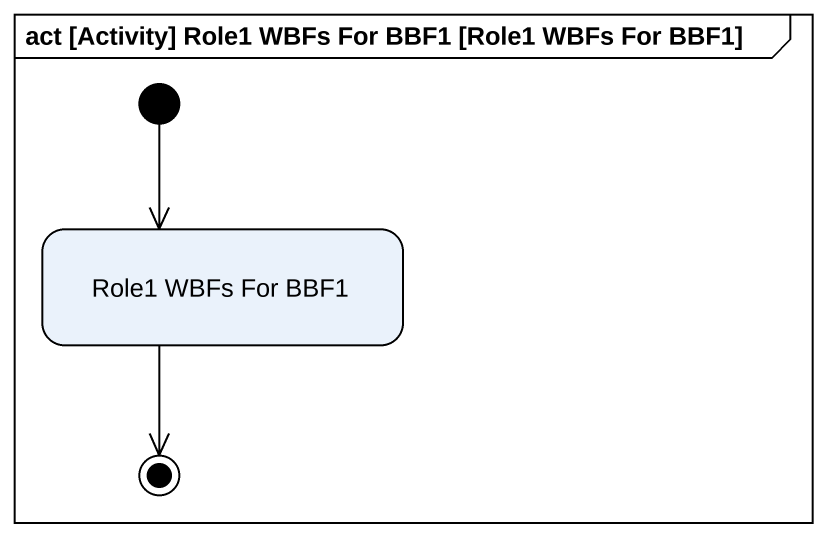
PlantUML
@startuml
mainframe act [Activity] Role1 WBFs For BBF1 [Role1 WBFs For BBF1]
hide empty description
state "Role1 WBFs For BBF1" as Role1_WBFs_For_BBF1
[*] --> Role1_WBFs_For_BBF1
Role1_WBFs_For_BBF1 --> [*]
@enduml
